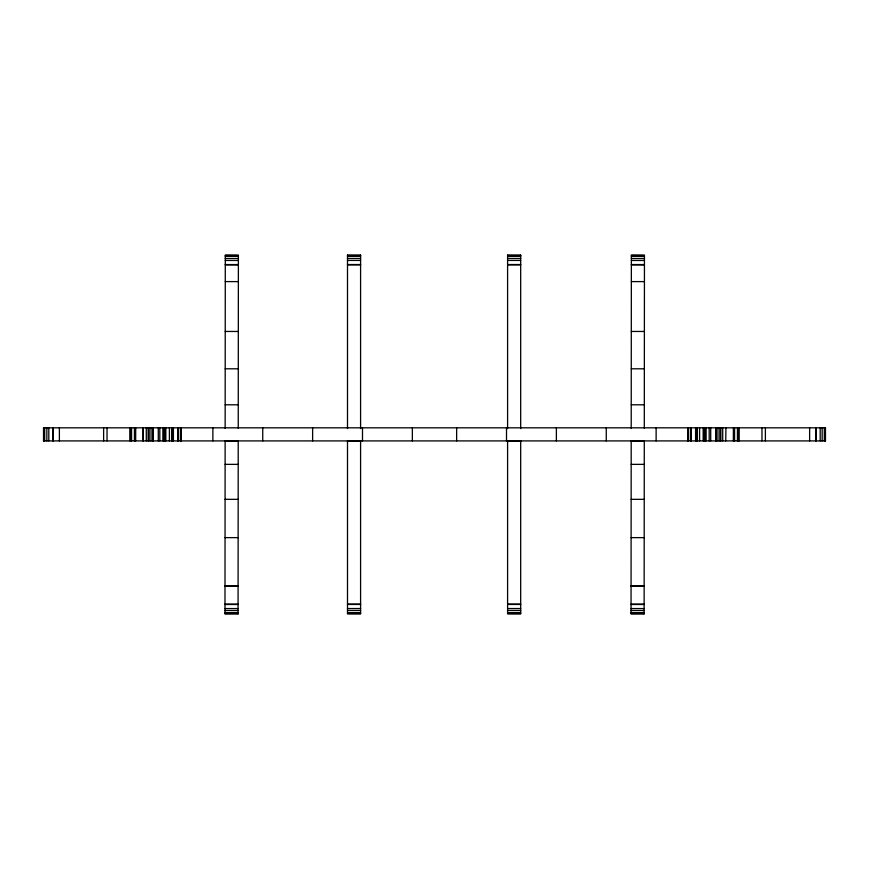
<?xml version="1.0" encoding="UTF-8"?>
<svg xmlns="http://www.w3.org/2000/svg" width="869" height="869" viewBox="0 0 869 869"><rect width="100%" height="100%" fill="white"/><g stroke="black" fill="none" stroke-linecap="round" stroke-linejoin="round"><path stroke-width="1.3" d="M225.136 440.561L224.973 613.927L238.063 613.851M225.147 428.374L225.299 255.084L238.388 255.182L238.236 428.384M238.063 613.938L238.225 440.572M631.198 440.561L631.046 613.927L644.125 613.851M631.209 428.374L631.372 255.084L644.45 255.182L644.298 428.384M644.125 613.938L644.287 440.572M347.502 255.149L360.592 255.149M507.594 255.149L520.683 255.149M347.502 255.464L360.592 255.464M507.594 255.464L520.683 255.464M347.502 256.29L360.592 256.29M507.594 256.29L520.683 256.29M347.502 258.462L360.592 258.462M507.594 258.462L520.683 258.462M347.502 260.428L360.592 260.428M507.594 260.428L520.683 260.428M347.502 264.534L360.592 264.534M507.594 264.534L520.683 264.534M347.502 264.849L360.592 264.849M507.594 264.849L520.683 264.849M43.45 427.82L825.55 427.82M43.45 440.909L825.55 440.909M347.502 441.17L360.592 441.17M507.594 441.17L520.683 441.17M347.502 604.118L360.592 604.118M507.594 604.118L520.683 604.118M347.502 604.444L360.592 604.444M507.594 604.444L520.683 604.444M347.502 608.55L360.592 608.55M507.594 608.55L520.683 608.55M347.502 610.505L360.592 610.505M507.594 610.505L520.683 610.505M347.502 612.678L360.592 612.678M507.594 612.678L520.683 612.678M347.502 613.503L360.592 613.503M507.594 613.503L520.683 613.503M631.372 255.475L644.45 255.486M225.299 255.475L238.388 255.486M631.361 256.312L644.45 256.322M225.299 256.312L238.388 256.322M631.361 258.484L644.45 258.495M225.299 258.484L238.388 258.495M631.361 260.45L644.45 260.472M225.299 260.45L238.388 260.472M631.361 264.556L644.45 264.567M631.361 264.882L644.45 264.893M225.299 264.556L238.378 264.567M225.299 264.882L238.378 264.893M631.339 281.599L644.429 281.61M225.277 281.599L238.367 281.61M631.296 331.447L644.385 331.469M225.234 331.447L238.323 331.469M631.263 368.793L644.353 368.804M225.201 368.793L238.291 368.804M631.231 404.791L644.32 404.802M225.169 404.791L238.258 404.802M631.198 440.887L644.287 440.898M631.198 441.061L644.287 441.072M225.136 440.887L238.225 440.898M225.136 441.061L238.225 441.072M631.176 464.361L644.266 464.372M225.114 464.361L238.204 464.372M631.144 499.327L644.233 499.349M225.082 499.327L238.171 499.349M631.111 537.629L644.201 537.639M225.049 537.629L238.128 537.639M631.068 586.01L644.157 586.021M631.068 586.227L644.157 586.238M225.006 586.01L238.084 586.021M225.006 586.227L238.084 586.238M631.046 604.151L644.135 604.161M224.984 604.151L238.073 604.161M631.046 604.476L644.135 604.487M224.984 604.476L238.073 604.487M631.046 608.572L644.135 608.582M224.984 608.572L238.073 608.582M631.046 610.527L644.135 610.538M224.984 610.527L238.063 610.538M631.046 612.699L644.125 612.71M224.973 612.699L238.063 612.71M631.046 613.525L644.125 613.536M224.973 613.525L238.063 613.536M825.463 427.82L825.463 440.909M825.148 427.82L825.148 440.909M824.323 427.82L824.323 440.909M822.15 427.82L822.15 440.909M820.184 427.82L820.184 440.909M816.089 427.82L816.089 440.909M815.763 427.82L815.763 440.909M809.626 427.82L809.626 440.909M765.383 427.82L765.383 440.909M761.972 427.82L761.972 440.909M739.193 427.82L739.193 440.909M738.02 427.82L738.02 440.909M737.433 427.82L737.433 440.909M734.566 427.82L734.566 440.909M725.908 427.82L725.756 440.909M722.715 427.82L722.715 440.909M720.879 427.82L720.879 440.909M719.825 427.82L719.825 440.909M717.968 427.82L717.968 440.909M716.099 427.82L716.132 440.909M715.937 427.82L715.937 440.909M710.712 427.82L710.712 440.909M709.191 427.82L709.191 440.909M706.041 427.82L706.041 440.909M705.432 427.82L705.432 440.909M704.281 427.82L704.281 440.909M703.608 427.82L703.608 440.909M703.217 427.82L703.217 440.909M699.599 427.82L699.599 440.909M697.372 427.82L697.372 440.909M697.253 427.82L697.253 440.909M697.09 427.82L697.09 440.909M696.601 427.82L696.601 440.909M696.102 427.82L696.102 440.909M695.884 427.82L695.884 440.909M695.591 427.82L695.591 440.909M691.289 427.82L691.289 440.909M691.04 427.82L691.04 440.909M690.833 427.82L690.833 440.909M690.703 427.82L690.703 440.909M690.54 427.82L690.54 440.909M688.465 427.82L688.509 440.909M688.27 427.82L688.27 440.909M688.172 427.82L688.161 440.909M687.846 427.82L687.846 440.909M656.128 427.82L656.128 440.909M606.258 427.82L606.258 440.909M556.377 427.82L556.377 440.909M520.683 255.062L520.683 428.613M520.683 440.583L520.683 613.905L507.594 613.829L507.594 440.583M507.594 255.062L507.594 428.613M506.508 427.82L506.508 440.909M456.638 427.82L456.638 440.909M412.362 427.82L412.362 440.909M362.492 427.82L362.492 440.909M360.592 255.062L360.592 428.613M360.592 440.583L360.592 613.905L347.502 613.829L347.502 440.583M347.502 255.062L347.502 428.613M312.623 427.82L312.623 440.909M262.742 427.82L262.742 440.909M212.872 427.82L212.872 440.909M181.154 427.82L181.154 440.909M180.839 427.82L180.828 440.909M180.73 427.82L180.73 440.909M180.535 427.82L180.491 440.909M178.46 427.82L178.46 440.909M178.297 427.82L178.297 440.909M178.167 427.82L178.167 440.909M177.96 427.82L177.96 440.909M177.71 427.82L177.71 440.909M173.409 427.82L173.409 440.909M173.116 427.82L173.116 440.909M172.898 427.82L172.898 440.909M172.399 427.82L172.399 440.909M171.747 427.82L171.91 440.909M171.627 427.82L171.627 440.909M169.401 427.82L169.401 440.909M165.783 427.82L165.783 440.909M165.392 427.82L165.392 440.909M164.719 427.82L164.719 440.909M163.568 427.82L163.568 440.909M162.959 427.82L162.959 440.909M159.809 427.82L159.809 440.909M158.288 427.82L158.288 440.909M153.063 427.82L153.063 440.909M152.901 427.82L152.868 440.909M151.032 427.82L151.032 440.909M149.175 427.82L149.175 440.909M148.121 427.82L148.121 440.909M146.285 427.82L146.285 440.909M143.244 427.82L143.244 440.909M143.092 427.82L143.092 440.909M134.434 427.82L134.434 440.909M131.567 427.82L131.567 440.909M130.98 427.82L130.98 440.909M129.807 427.82L129.807 440.909M107.028 427.82L107.028 440.909M103.628 427.82L103.628 440.909M59.385 427.82L59.385 440.909M53.237 427.82L53.237 440.909M52.911 427.82L52.911 440.909M48.816 427.82L48.816 440.909M46.85 427.82L46.85 440.909M44.677 427.82L44.677 440.909M43.852 427.82L43.852 440.909M43.537 427.82L43.537 440.909M733.523 440.909L733.523 427.82L733.469 440.909M135.531 440.909L135.531 427.82L135.477 440.909"/></g></svg>
